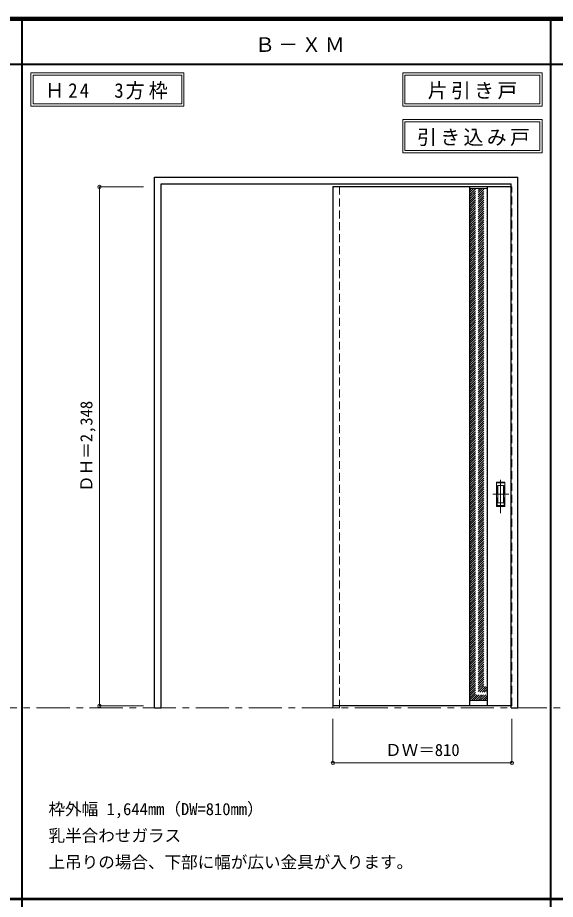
# Model space of a CAD drawing. Units: millimetres, scale not verified. Extents: x -6000 to 5700, y -4307 to 4260.
# Drawn here: x -2936 to -502, y 186 to 4175 of the extents above; entities that cross this region are included whole.
import ezdxf
from ezdxf.enums import TextEntityAlignment as Align

# ---------------------------------------------------------------- set-up
doc = ezdxf.new("R2010")
doc.units = ezdxf.units.MM
doc.header["$LTSCALE"] = 30
doc.header["$PDMODE"] = 32
doc.header["$PDSIZE"] = 15
doc.linetypes.add('CHAIN1', pattern=[8, 5, -1, 1, -1])
doc.linetypes.add('DASHED1', pattern=[1.8, 1.2, -0.6])
for name, color, linetype, lineweight in [('0-1_通り芯', 7, 'CHAIN1', 18), ('0-2_扉', 4, 'DASHED1', 9), ('0-3_仕上げ', 7, 'Continuous', 18), ('0-4_枠', 3, 'Continuous', 25), ('0-6_引手', 7, 'Continuous', 18), ('0-A_文字', 7, 'Continuous', 18), ('0-B_寸法', 7, 'Continuous', 9), ('0-C_ハッチ', 4, 'DASHED1', 9), ('F-1_枠', 6, 'Continuous', 40)]:
    doc.layers.add(name, color=color, linetype=linetype, lineweight=lineweight)
doc.styles.add('ＭＳ ゴシック', font='')
doc.styles.get('ＭＳ ゴシック').set_extended_font_data('MS Gothic')

msp = doc.modelspace()

# ---------------------------------------------------------------- linework, layer by layer
at = {"layer": '0-1_通り芯'}
msp.add_line((-5490, 1053), (1678, 1053), dxfattribs=at)
at = {"layer": '0-2_扉'}
for p, q in [((-1509, 3409.5), (-1509, 3405.5)), ((-702, 3409.5), (-699, 3409.5))]:
    msp.add_line(p, q, dxfattribs=at)
at = {"layer": '0-2_扉', "color": 3, "linetype": 'Continuous', "lineweight": 25}
for p, q in [((-702, 3409.5), (-1509, 3409.5)), ((-1509, 3409.5), (-1509, 1061.5)), ((-702, 1061.5), (-1509, 1061.5))]:
    msp.add_line(p, q, dxfattribs=at)
at = {"layer": '0-2_扉'}
msp.add_lwpolyline([(-702, 1061.5), (-699, 1061.5), (-699, 3409.5)], dxfattribs=at)
at = {"layer": '0-3_仕上げ', "color": 3, "lineweight": 25}
for p, q in [((-889, 1061.5), (-889, 3409.28)), ((-809, 1061.5), (-809, 3409.28))]:
    msp.add_line(p, q, dxfattribs=at)
at = {"layer": '0-3_仕上げ'}
for p, q in [((-889, 3401.28), (-809, 3401.28)), ((-889, 1085.5), (-809, 1085.5))]:
    msp.add_line(p, q, dxfattribs=at)
at = {"layer": '0-4_枠'}
for p, q in [((-2316, 3453), (-672, 3453)), ((-2316, 1053), (-2316, 3453)), ((-672, 1053), (-672, 3453)), ((-2286, 3423), (-702, 3423)), ((-702, 1053), (-702, 3423)), ((-702, 1053), (-672, 1053))]:
    msp.add_line(p, q, dxfattribs=at)
at = {"layer": '0-4_枠', "color": 4, "linetype": 'DASHED1', "lineweight": 9}
for p, q in [((-1509, 1053), (-1509, 3423)), ((-1479, 1053), (-1479, 3423)), ((-1509, 1053), (-1479, 1053))]:
    msp.add_line(p, q, dxfattribs=at)
at = {"layer": '0-4_枠'}
msp.add_lwpolyline([(-2316, 1053), (-2286, 1053), (-2286, 3423)], dxfattribs=at)
at = {"layer": '0-6_引手', "linetype": 'CHAIN1'}
for p, q in [((-750, 1933.77), (-750, 2104.62)), ((-711.93, 2019), (-784.44, 2019))]:
    msp.add_line(p, q, dxfattribs=at)
at = {"layer": '0-6_引手'}
for p, q in [((-731, 2074), (-769, 2074)), ((-769, 1964), (-769, 2074)), ((-737.5, 2058), (-762.5, 2058)), ((-762.5, 1980), (-762.5, 2058)), ((-737.5, 1980), (-737.5, 2058)), ((-731, 1964), (-731, 2074)), ((-731, 1964), (-769, 1964)), ((-737.5, 1980), (-762.5, 1980))]:
    msp.add_line(p, q, dxfattribs=at)
at = {"layer": '0-6_引手', "linetype": 'DASHED1'}
for p, q in [((-766, 1968), (-766, 2070)), ((-734, 1968), (-766, 1968))]:
    msp.add_line(p, q, dxfattribs=at)
msp.add_lwpolyline([(-734, 1968), (-734, 2070), (-766, 2070)], dxfattribs=at)
at = {"layer": '0-A_文字'}
for p, q in [((-2876, 3925), (-2876, 3775)), ((-2866, 3915), (-2866, 3785)), ((-2866, 3915), (-2193.38, 3915)), ((-2193.38, 3915), (-2193.38, 3785)), ((-1193.03, 3925), (-1193.03, 3775)), ((-1183.03, 3915), (-1183.03, 3785)), ((-1183.03, 3915), (-572, 3915)), ((-572, 3915), (-572, 3785)), ((-2876, 3775), (-2183.38, 3775)), ((-2866, 3785), (-2193.38, 3785)), ((-1193.03, 3775), (-562, 3775)), ((-1183.03, 3785), (-572, 3785)), ((-1193.03, 3713.53), (-1193.03, 3563.53)), ((-1183.03, 3703.53), (-1183.03, 3573.53)), ((-1183.03, 3703.53), (-572, 3703.53)), ((-572, 3703.53), (-572, 3573.53)), ((-1193.03, 3563.53), (-562, 3563.53)), ((-1183.03, 3573.53), (-572, 3573.53))]:
    msp.add_line(p, q, dxfattribs=at)
for points in [[(-2876, 3925), (-2183.38, 3925), (-2183.38, 3775)], [(-1193.03, 3925), (-562, 3925), (-562, 3775)], [(-1193.03, 3713.53), (-562, 3713.53), (-562, 3563.53)]]:
    msp.add_lwpolyline(points, dxfattribs=at)
at = {"layer": '0-B_寸法', "color": 4}
for p, q in [((-2566, 3409.5), (-2366, 3409.5)), ((-1509, 803), (-1509, 1003)), ((-699, 803), (-699, 1003)), ((-699, 803), (-1509, 803))]:
    msp.add_line(p, q, dxfattribs=at)
msp.add_lwpolyline([(-2566, 3409.5), (-2566, 1061.5), (-2366, 1061.5)], dxfattribs=at)
at = {"layer": '0-B_寸法'}
for p in [(-2566, 3409.5), (-2566, 1061.5), (-1509, 803), (-699, 803)]:
    msp.add_point(p, dxfattribs=at)
at = {"layer": '0-C_ハッチ'}
for p, q in [((-889, 3325.46), (-813.17, 3401.28)), ((-889, 3394.75), (-882.47, 3401.28)), ((-889, 3335.36), (-823.07, 3401.28)), ((-889, 3345.25), (-832.97, 3401.28)), ((-889, 3355.15), (-842.87, 3401.28)), ((-889, 3365.05), (-852.77, 3401.28)), ((-889, 3374.95), (-862.67, 3401.28)), ((-889, 3384.85), (-872.57, 3401.28)), ((-889, 3315.56), (-809, 3395.56)), ((-889, 3305.66), (-809, 3385.66)), ((-889, 3295.76), (-809, 3375.76)), ((-889, 3285.86), (-809, 3365.86)), ((-889, 3275.96), (-809, 3355.96)), ((-889, 3266.06), (-809, 3346.06)), ((-889, 3256.16), (-809, 3336.16)), ((-889, 3246.26), (-809, 3326.26)), ((-889, 3236.36), (-809, 3316.36)), ((-889, 3226.46), (-809, 3306.46)), ((-889, 3216.56), (-809, 3296.56)), ((-889, 3206.66), (-809, 3286.66)), ((-889, 3196.76), (-809, 3276.76)), ((-889, 3186.86), (-809, 3266.86)), ((-889, 3176.96), (-809, 3256.96)), ((-889, 3167.06), (-809, 3247.06)), ((-889, 3157.16), (-809, 3237.16)), ((-889, 3147.26), (-809, 3227.26)), ((-889, 3137.37), (-809, 3217.37)), ((-889, 3127.47), (-809, 3207.47)), ((-889, 3117.57), (-809, 3197.57)), ((-889, 3107.67), (-809, 3187.67)), ((-889, 3097.77), (-809, 3177.77)), ((-889, 3087.87), (-809, 3167.87)), ((-889, 3077.97), (-809, 3157.97)), ((-889, 3068.07), (-809, 3148.07)), ((-889, 3058.17), (-809, 3138.17)), ((-889, 3048.27), (-809, 3128.27)), ((-889, 3038.37), (-809, 3118.37)), ((-889, 3028.47), (-809, 3108.47)), ((-889, 3018.57), (-809, 3098.57)), ((-889, 3008.67), (-809, 3088.67)), ((-889, 2998.77), (-809, 3078.77)), ((-889, 2988.87), (-809, 3068.87)), ((-889, 2978.97), (-809, 3058.97)), ((-889, 2969.07), (-809, 3049.07)), ((-889, 2959.17), (-809, 3039.17)), ((-889, 2949.27), (-809, 3029.27)), ((-889, 2939.38), (-809, 3019.38)), ((-889, 2929.48), (-809, 3009.48)), ((-889, 2919.58), (-809, 2999.58)), ((-889, 2909.68), (-809, 2989.68)), ((-889, 2899.78), (-809, 2979.78)), ((-889, 2889.88), (-809, 2969.88)), ((-889, 2879.98), (-809, 2959.98)), ((-889, 2870.08), (-809, 2950.08)), ((-889, 2860.18), (-809, 2940.18)), ((-889, 2850.28), (-809, 2930.28)), ((-889, 2840.38), (-809, 2920.38)), ((-889, 2830.48), (-809, 2910.48)), ((-889, 2820.58), (-809, 2900.58)), ((-889, 2810.68), (-809, 2890.68)), ((-889, 2800.78), (-809, 2880.78)), ((-889, 2790.88), (-809, 2870.88)), ((-889, 2780.98), (-809, 2860.98)), ((-889, 2771.08), (-809, 2851.08)), ((-889, 2761.18), (-809, 2841.18)), ((-889, 2751.28), (-809, 2831.28)), ((-889, 2741.39), (-809, 2821.39)), ((-889, 2731.49), (-809, 2811.49)), ((-889, 2721.59), (-809, 2801.59)), ((-889, 2711.69), (-809, 2791.69)), ((-889, 2701.79), (-809, 2781.79)), ((-889, 2691.89), (-809, 2771.89)), ((-889, 2681.99), (-809, 2761.99)), ((-889, 2672.09), (-809, 2752.09)), ((-889, 2662.19), (-809, 2742.19)), ((-889, 2652.29), (-809, 2732.29)), ((-889, 2642.39), (-809, 2722.39)), ((-889, 2632.49), (-809, 2712.49)), ((-889, 2622.59), (-809, 2702.59)), ((-889, 2612.69), (-809, 2692.69)), ((-889, 2602.79), (-809, 2682.79)), ((-889, 2592.89), (-809, 2672.89)), ((-889, 2582.99), (-809, 2662.99)), ((-889, 2573.09), (-809, 2653.09)), ((-889, 2563.19), (-809, 2643.19)), ((-889, 2553.3), (-809, 2633.3)), ((-889, 2543.4), (-809, 2623.4)), ((-889, 2533.5), (-809, 2613.5)), ((-889, 2523.6), (-809, 2603.6)), ((-889, 2513.7), (-809, 2593.7)), ((-889, 2503.8), (-809, 2583.8)), ((-889, 2493.9), (-809, 2573.9)), ((-889, 2484), (-809, 2564)), ((-889, 2474.1), (-809, 2554.1)), ((-889, 2464.2), (-809, 2544.2)), ((-889, 2454.3), (-809, 2534.3)), ((-889, 2444.4), (-809, 2524.4)), ((-889, 2434.5), (-809, 2514.5)), ((-889, 2424.6), (-809, 2504.6)), ((-889, 2414.7), (-809, 2494.7)), ((-889, 2404.8), (-809, 2484.8)), ((-889, 2394.9), (-809, 2474.9)), ((-889, 2385), (-809, 2465)), ((-889, 2375.1), (-809, 2455.1)), ((-889, 2365.2), (-809, 2445.2)), ((-889, 2355.31), (-809, 2435.31)), ((-889, 2345.41), (-809, 2425.41)), ((-889, 2335.51), (-809, 2415.51)), ((-889, 2325.61), (-809, 2405.61)), ((-889, 2315.71), (-809, 2395.71)), ((-889, 2305.81), (-809, 2385.81)), ((-889, 2295.91), (-809, 2375.91)), ((-889, 2286.01), (-809, 2366.01)), ((-889, 2276.11), (-809, 2356.11)), ((-889, 2266.21), (-809, 2346.21)), ((-889, 2256.31), (-809, 2336.31)), ((-889, 2246.41), (-809, 2326.41)), ((-889, 2236.51), (-809, 2316.51)), ((-889, 2226.61), (-809, 2306.61)), ((-889, 2216.71), (-809, 2296.71)), ((-889, 2206.81), (-809, 2286.81)), ((-889, 2196.91), (-809, 2276.91)), ((-889, 2187.01), (-809, 2267.01)), ((-889, 2177.11), (-809, 2257.11)), ((-889, 2167.21), (-809, 2247.21)), ((-889, 2157.32), (-809, 2237.32)), ((-889, 2147.42), (-809, 2227.42)), ((-889, 2137.52), (-809, 2217.52)), ((-889, 2127.62), (-809, 2207.62)), ((-889, 2117.72), (-809, 2197.72)), ((-889, 2107.82), (-809, 2187.82)), ((-889, 2097.92), (-809, 2177.92)), ((-889, 2088.02), (-809, 2168.02)), ((-889, 2078.12), (-809, 2158.12)), ((-889, 2068.22), (-809, 2148.22)), ((-889, 2058.32), (-809, 2138.32)), ((-889, 2048.42), (-809, 2128.42)), ((-889, 2038.52), (-809, 2118.52)), ((-889, 2028.62), (-809, 2108.62)), ((-889, 2018.72), (-809, 2098.72)), ((-889, 2008.82), (-809, 2088.82)), ((-889, 1998.92), (-809, 2078.92)), ((-889, 1989.02), (-809, 2069.02)), ((-889, 1979.12), (-809, 2059.12)), ((-889, 1969.22), (-809, 2049.22)), ((-889, 1959.33), (-809, 2039.33)), ((-889, 1949.43), (-809, 2029.43)), ((-889, 1939.53), (-809, 2019.53)), ((-889, 1929.63), (-809, 2009.63)), ((-889, 1919.73), (-809, 1999.73)), ((-889, 1909.83), (-809, 1989.83)), ((-889, 1899.93), (-809, 1979.93)), ((-889, 1890.03), (-809, 1970.03)), ((-889, 1880.13), (-809, 1960.13)), ((-889, 1870.23), (-809, 1950.23)), ((-889, 1860.33), (-809, 1940.33)), ((-889, 1850.43), (-809, 1930.43)), ((-889, 1840.53), (-809, 1920.53)), ((-889, 1830.63), (-809, 1910.63)), ((-889, 1820.73), (-809, 1900.73)), ((-889, 1810.83), (-809, 1890.83)), ((-889, 1800.93), (-809, 1880.93)), ((-889, 1791.03), (-809, 1871.03)), ((-889, 1781.13), (-809, 1861.13)), ((-889, 1771.23), (-809, 1851.23)), ((-889, 1761.34), (-809, 1841.34)), ((-889, 1751.44), (-809, 1831.44)), ((-889, 1741.54), (-809, 1821.54)), ((-889, 1731.64), (-809, 1811.64)), ((-889, 1721.74), (-809, 1801.74)), ((-889, 1711.84), (-809, 1791.84)), ((-889, 1701.94), (-809, 1781.94)), ((-889, 1692.04), (-809, 1772.04)), ((-889, 1682.14), (-809, 1762.14)), ((-889, 1672.24), (-809, 1752.24)), ((-889, 1662.34), (-809, 1742.34)), ((-889, 1652.44), (-809, 1732.44)), ((-889, 1642.54), (-809, 1722.54)), ((-889, 1632.64), (-809, 1712.64)), ((-889, 1622.74), (-809, 1702.74)), ((-889, 1612.84), (-809, 1692.84)), ((-889, 1602.94), (-809, 1682.94)), ((-889, 1593.04), (-809, 1673.04)), ((-889, 1583.14), (-809, 1663.14)), ((-889, 1573.25), (-809, 1653.25)), ((-889, 1563.35), (-809, 1643.35)), ((-889, 1553.45), (-809, 1633.45)), ((-889, 1543.55), (-809, 1623.55)), ((-889, 1533.65), (-809, 1613.65)), ((-889, 1523.75), (-809, 1603.75)), ((-889, 1513.85), (-809, 1593.85)), ((-889, 1503.95), (-809, 1583.95)), ((-889, 1494.05), (-809, 1574.05)), ((-889, 1484.15), (-809, 1564.15)), ((-889, 1474.25), (-809, 1554.25)), ((-889, 1464.35), (-809, 1544.35)), ((-889, 1454.45), (-809, 1534.45)), ((-889, 1444.55), (-809, 1524.55)), ((-889, 1434.65), (-809, 1514.65)), ((-889, 1424.75), (-809, 1504.75)), ((-889, 1414.85), (-809, 1494.85)), ((-889, 1404.95), (-809, 1484.95)), ((-889, 1395.05), (-809, 1475.05)), ((-889, 1385.15), (-809, 1465.15)), ((-889, 1375.26), (-809, 1455.26)), ((-889, 1365.36), (-809, 1445.36)), ((-889, 1355.46), (-809, 1435.46)), ((-889, 1345.56), (-809, 1425.56)), ((-889, 1335.66), (-809, 1415.66)), ((-889, 1325.76), (-809, 1405.76)), ((-889, 1315.86), (-809, 1395.86)), ((-889, 1305.96), (-809, 1385.96)), ((-889, 1296.06), (-809, 1376.06)), ((-889, 1286.16), (-809, 1366.16)), ((-889, 1276.26), (-809, 1356.26)), ((-889, 1266.36), (-809, 1346.36)), ((-889, 1256.46), (-809, 1336.46)), ((-889, 1246.56), (-809, 1326.56)), ((-889, 1236.66), (-809, 1316.66)), ((-889, 1226.76), (-809, 1306.76)), ((-889, 1216.86), (-809, 1296.86)), ((-889, 1206.96), (-809, 1286.96)), ((-889, 1197.06), (-809, 1277.06)), ((-889, 1187.16), (-809, 1267.16)), ((-889, 1177.27), (-809, 1257.27)), ((-889, 1167.37), (-809, 1247.37)), ((-889, 1157.47), (-809, 1237.47)), ((-889, 1147.57), (-809, 1227.57)), ((-889, 1137.67), (-809, 1217.67)), ((-889, 1127.77), (-809, 1207.77)), ((-889, 1117.87), (-809, 1197.87)), ((-889, 1107.97), (-809, 1187.97)), ((-889, 1098.07), (-809, 1178.07)), ((-889, 1088.17), (-809, 1168.17)), ((-881.77, 1085.5), (-809, 1158.27)), ((-871.87, 1085.5), (-809, 1148.37)), ((-861.97, 1085.5), (-809, 1138.47)), ((-852.07, 1085.5), (-809, 1128.57)), ((-842.17, 1085.5), (-809, 1118.67)), ((-832.27, 1085.5), (-809, 1108.77)), ((-822.37, 1085.5), (-809, 1098.87)), ((-812.47, 1085.5), (-809, 1088.97))]:
    msp.add_line(p, q, dxfattribs=at)
at = {"layer": 'F-1_枠'}
for p, q in [((-6000, 4175), (5700, 4175)), ((-6000, 4170), (5700, 4170)), ((-6000, 4165), (5700, 4165)), ((-2916, -3790), (-2916, 4175)), ((-522, -3790), (-522, 4175)), ((-6000, 3965), (5700, 3965)), ((-6000, 190.5), (5700, 190.5)), ((-6000, 187.5), (5700, 187.5))]:
    msp.add_line(p, q, dxfattribs=at)

# ---------------------------------------------------------------- texts
at = {"layer": '0-A_文字', "style": 'ＭＳ ゴシック'}
for s, p in [('枠外幅 1,644mm（DW=810mm）', (-2796, 550.5)), ('乳半合わせガラス', (-2796, 430.5)), ('上吊りの場合、下部に幅が広い金具が入ります。', (-2796, 310.5))]:
    msp.add_text(s, height=54.99, dxfattribs=at).set_placement(p, align=Align.BOTTOM_LEFT)
at = {"layer": '0-A_文字', "char_height": 65.98, "attachment_point": 7, "style": 'ＭＳ ゴシック'}
for s, insert in [('\\T1.17;Ｂ－ＸＭ', (-1861.5, 4020)), ('\\T1.22;\\W0.95;Ｈ24\u30003方枠', (-2811.34, 3805)), ('\\T1.17;片引き戸', (-1080.02, 3805)), ('\\T1.17;引き込み戸', (-1128.37, 3593.53))]:
    msp.add_mtext(s, dxfattribs=dict(at, insert=insert))
at = {"layer": '0-B_寸法', "style": 'ＭＳ ゴシック'}
msp.add_text('ＤＨ＝2,348', height=54.99, rotation=90, dxfattribs=at).set_placement((-2581, 2029.25), align=Align.BOTTOM_LEFT)
msp.add_text('ＤＷ＝810', height=54.99, dxfattribs=at).set_placement((-1272.75, 818), align=Align.BOTTOM_LEFT)

doc.saveas('drawing.dxf')
